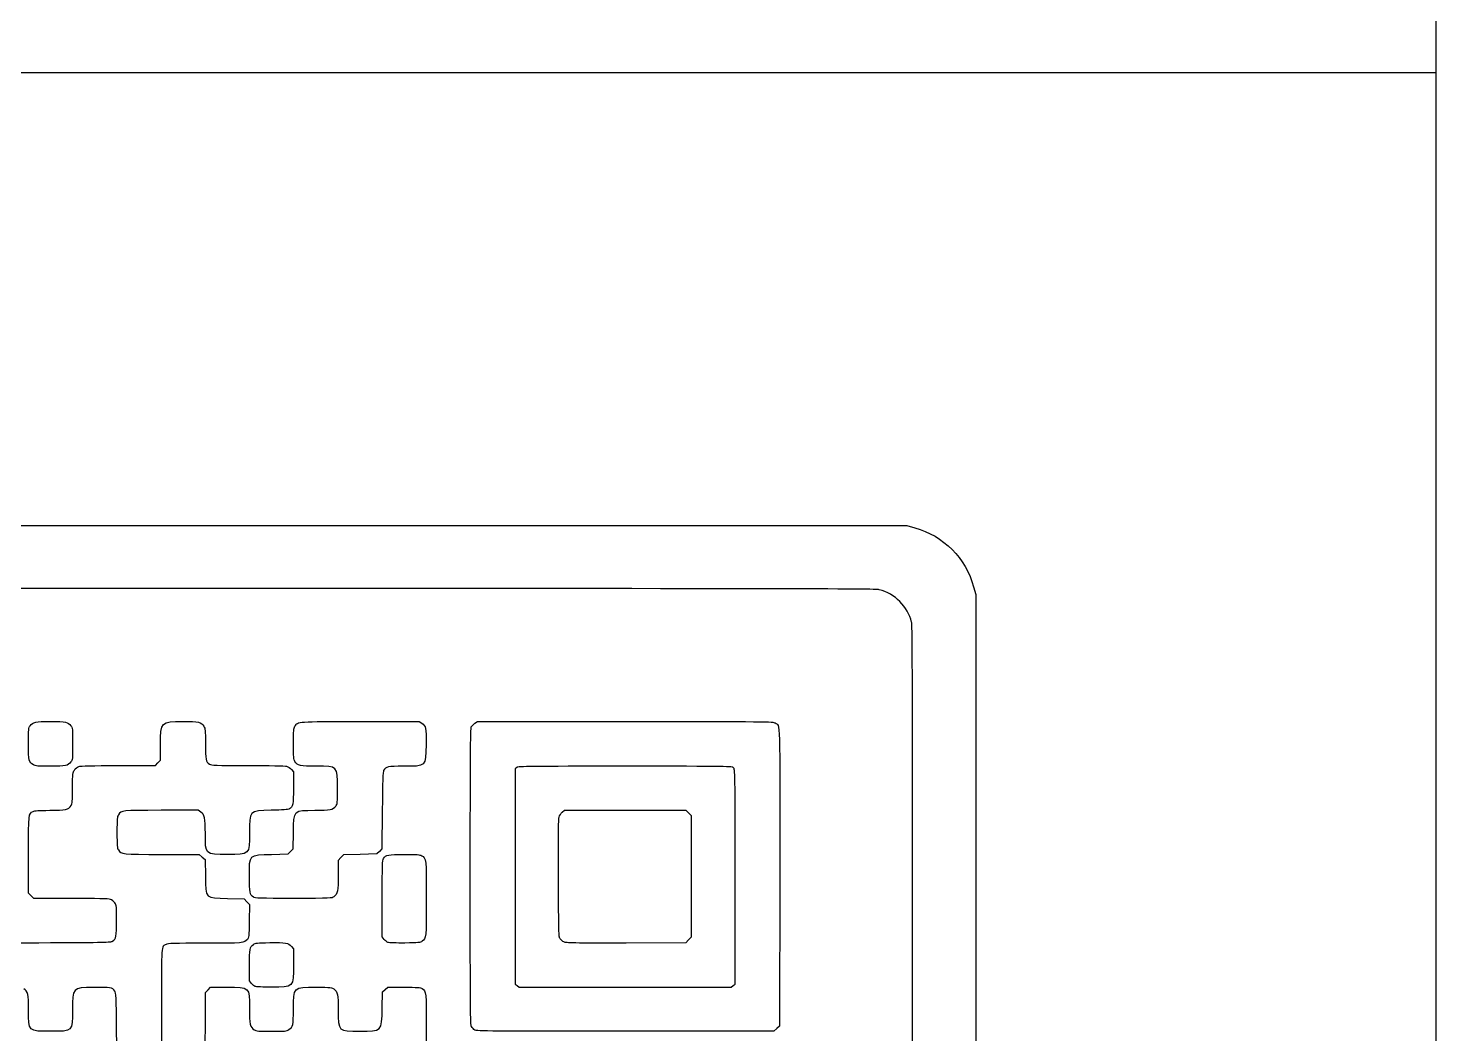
# Model space of a CAD drawing. Extents: x -1 to 1702, y -1 to 1135.
# Drawn here: x 1483.6 to 1702.3, y 701.3 to 857.5 of the extents above; entities that cross this region are included whole.
import ezdxf

# ---------------------------------------------------------------- set-up
doc = ezdxf.new("R2010")
doc.units = 0
doc.layers.get('0').update_dxf_attribs({"linetype": 'CONTINUOUS'})

msp = doc.modelspace()

# ---------------------------------------------------------------- linework, layer by layer
at = {"color": 7}
for points in [[(-1.300459, 1135.300309), (1702.300343, 1135.300309), (1702.300343, -1.300509), (-1.300459, -1.300509)], [(-1.300459, 850.558845), (1702.300343, 850.558845), (1702.300343, -1.300506), (-1.300459, -1.300506)], [(1484.383533, 743.047942)], [(1518.565532, 722.485058)], [(1539.469756, 715.450455)], [(1566.815355, 715.5315)]]:
    msp.add_lwpolyline(points, close=True, dxfattribs=at)
for points in [[(1500.839507, 780.197929), (1620.119504, 780.197929), (1621.319504, 779.863924)], [(1630.480454, 770.672196), (1630.799504, 769.517924), (1630.834004, 619.217936)], [(1535.197906, 749.777767), (1544.304031, 749.777767), (1544.710006, 749.504167)], [(1552.969006, 749.504167), (1553.374981, 749.777767), (1576.30728, 749.777287)], [(1497.581507, 742.930972), (1503.323507, 742.937722), (1503.731507, 743.345722), (1504.139507, 743.753722), (1504.139507, 746.137597)], [(1524.471782, 742.32501), (1524.779507, 741.95931), (1524.779507, 739.502557)], [(1559.486206, 742.630965), (1559.219506, 742.444162), (1559.219506, 725.719673), (1559.219506, 708.995191), (1559.535706, 708.746483), (1559.851906, 708.497768), (1576.319505, 708.497768), (1592.78718, 708.497768), (1593.103305, 708.746483)], [(1510.391732, 735.703567), (1509.984032, 735.977722), (1504.235807, 735.977722)], [(1538.579506, 735.949965), (1538.519506, 729.982155), (1538.127556, 729.589965), (1537.735681, 729.197768), (1535.148106, 729.137768), (1532.560531, 729.077768), (1532.149981, 728.62953), (1531.739506, 728.181293), (1531.739506, 725.895675)], [(1566.550905, 735.668925), (1566.917955, 735.977767), (1576.34073, 735.977767), (1585.763505, 735.977767), (1586.171505, 735.569767), (1586.579505, 735.161767), (1586.579505, 725.728005), (1586.579505, 716.294243), (1586.16873, 715.846005), (1585.75803, 715.397768), (1576.47873, 715.369343)], [(1521.387482, 729.137768), (1523.935532, 729.197768), (1524.327482, 729.58977), (1524.719507, 729.981773), (1524.779507, 732.52977)], [(1490.177508, 722.290995), (1484.435508, 722.297745), (1484.027508, 722.705745), (1483.619508, 723.113745), (1483.619508, 729.099045)], [(1504.369382, 729.137723), (1510.143032, 729.137723), (1510.591307, 728.727225), (1511.039507, 728.316728), (1511.099507, 725.757225)], [(1600.350404, 725.532705), (1600.319654, 702.479288), (1599.871454, 702.068513), (1599.423179, 701.657738), (1576.351455, 701.660738)], [(1593.103305, 708.746483), (1593.419505, 708.995191), (1593.419505, 725.666483)], [(1514.559032, 722.297723), (1517.118482, 722.237723), (1517.535557, 721.782315), (1517.952632, 721.326915), (1517.915882, 718.76463)], [(1538.899756, 715.93563), (1538.579506, 716.316188), (1538.579506, 722.2512)], [(1524.468932, 714.846398), (1524.777782, 714.479355), (1524.777782, 712.022603)], [(1518.259682, 709.095631), (1517.939507, 709.476181), (1517.939507, 711.896978)], [(1511.092532, 701.940203), (1511.100032, 707.682203), (1511.508032, 708.090203), (1511.916032, 708.498203), (1514.452307, 708.498203)], [(1518.827957, 708.614033), (1518.829682, 708.614033)], [(1538.580031, 705.238396), (1538.640031, 707.798588), (1539.031981, 708.148396), (1539.423856, 708.498203), (1541.946181, 708.498203)], [(1552.964431, 701.859586), (1552.964281, 701.859818)]]:
    msp.add_lwpolyline(points, dxfattribs=at)
for points in [[(1380.686811, 779.985874), (1381.518186, 780.187886), (1387.208811, 780.197929), (1500.839507, 780.197929)], [(1621.319504, 779.863924), (1625.825129, 778.609841), (1629.230654, 775.192866), (1630.480454, 770.672196)], [(1500.819932, 770.417924), (1416.869285, 770.417924), (1386.382311, 770.382224), (1385.915136, 770.283396)], [(1615.804004, 770.235336), (1615.166204, 770.398161), (1602.720479, 770.417924), (1500.819932, 770.417924)], [(1620.837479, 765.193792), (1620.220679, 767.643764), (1618.258979, 769.608576), (1615.804004, 770.235336)], [(1620.989504, 649.813795), (1621.016504, 752.048812), (1621.000004, 764.548109), (1620.837479, 765.193792)], [(1599.623654, 749.542597), (1600.444529, 749.042107), (1600.384604, 751.021454), (1600.350404, 725.532705)], [(1483.619508, 746.308297), (1483.619508, 748.638622), (1483.634508, 748.804289), (1483.870083, 749.103989)], [(1483.870083, 749.103989), (1484.355633, 749.721269), (1484.621433, 749.777774), (1487.039508, 749.777774)], [(1487.039508, 749.777774), (1489.457583, 749.777774), (1489.723383, 749.721299), (1490.208933, 749.103989)], [(1490.208933, 749.103989), (1490.444733, 748.804192), (1490.459508, 748.638765), (1490.459508, 746.297775)], [(1504.139507, 746.137597), (1504.139507, 749.745547), (1504.169507, 749.777249), (1507.593332, 749.777542)], [(1507.593332, 749.777542), (1510.065332, 749.777782), (1510.458032, 749.688382), (1510.856432, 749.034944)], [(1510.856432, 749.034944), (1511.077232, 748.672837), (1511.098682, 748.432995), (1511.099057, 746.321767)], [(1524.780407, 746.297767), (1524.780407, 748.433572), (1524.801407, 748.672432), (1525.022582, 749.034989)], [(1525.022582, 749.034989), (1525.489982, 749.801557), (1525.164107, 749.777767), (1535.197906, 749.777767)], [(1544.710006, 749.504167), (1545.397006, 749.041192), (1545.426481, 748.896532), (1545.391381, 746.160075)], [(1552.261306, 725.676285), (1552.261306, 743.802832), (1552.294306, 748.700182), (1552.413031, 748.934167)], [(1552.413031, 748.934167), (1552.495531, 749.097187), (1552.745731, 749.353687), (1552.969006, 749.504167)], [(1576.30728, 749.777287), (1598.840055, 749.776807), (1599.246179, 749.772787), (1599.623654, 749.542597)], [(1484.383533, 743.047942), (1483.638558, 743.502187), (1483.619508, 743.583547), (1483.619508, 746.308297)], [(1490.459508, 746.297775), (1490.459508, 743.956785), (1490.444508, 743.791365), (1490.208933, 743.49156)], [(1511.099057, 746.321767), (1511.099057, 743.820705), (1511.160557, 743.52114), (1511.749157, 743.135542)], [(1525.022582, 743.560552), (1524.801557, 743.92311), (1524.780407, 744.16197), (1524.780407, 746.297767)], [(1545.391381, 746.160075), (1545.347881, 742.757287), (1545.410881, 742.817767), (1541.877406, 742.817767)], [(1487.015508, 742.818225), (1485.006408, 742.818585), (1484.718333, 742.8438), (1484.383533, 743.047942)], [(1490.208933, 743.49156), (1489.722483, 742.873155), (1489.459683, 742.817737), (1487.015508, 742.818225)], [(1490.459058, 739.47), (1490.459508, 741.720577), (1490.471058, 741.83988), (1490.733633, 742.23)], [(1490.733633, 742.23), (1490.890308, 742.46298), (1491.186033, 742.69914), (1491.423633, 742.780972)], [(1491.423633, 742.780972), (1491.722058, 742.88376), (1493.460858, 742.926112), (1497.581507, 742.930972)], [(1511.749157, 743.135542), (1512.018707, 742.958932), (1512.652907, 742.937655), (1517.665307, 742.937055)], [(1517.665307, 742.937055), (1521.124457, 742.936695), (1523.449307, 742.889205), (1523.721782, 742.813545)], [(1523.721782, 742.813545), (1523.965082, 742.74597), (1524.302582, 742.526137), (1524.471782, 742.32501)], [(1528.321607, 742.817767), (1525.810832, 742.817767), (1525.422107, 742.905292), (1525.022582, 743.560552)], [(1531.619506, 739.418175), (1531.619506, 742.893847), (1531.693006, 742.817767), (1528.321607, 742.817767)], [(1538.793031, 742.18653), (1538.676331, 741.98223), (1538.625106, 740.486475), (1538.579506, 735.949965)], [(1541.877406, 742.817767), (1539.485581, 742.817767), (1539.109756, 742.74087), (1538.793031, 742.18653)], [(1576.346205, 742.817767), (1561.522156, 742.817767), (1559.724481, 742.797817), (1559.486206, 742.630965)], [(1593.179505, 742.577767), (1592.94183, 742.815457), (1592.77953, 742.817767), (1576.346205, 742.817767)], [(1593.419505, 725.666483), (1593.419505, 742.17777), (1593.419505, 742.34007), (1593.179505, 742.577767)], [(1490.216433, 736.720522), (1490.437533, 737.083192), (1490.458683, 737.322367), (1490.459058, 739.47)], [(1524.779507, 739.502557), (1524.779507, 736.86726), (1524.712007, 736.51341), (1524.148232, 736.191285)], [(1531.359331, 736.63941), (1531.606906, 736.954125), (1531.619506, 737.088645), (1531.619506, 739.418175)], [(1483.619508, 729.099045), (1483.619508, 735.662595), (1483.592508, 735.411435), (1484.340858, 735.798435)], [(1484.340858, 735.798435), (1484.611983, 735.938647), (1485.173808, 735.977745), (1486.917408, 735.977745)], [(1486.917408, 735.977745), (1489.428183, 735.977745), (1489.816908, 736.06527), (1490.216433, 736.720522)], [(1497.587357, 735.293857), (1497.382382, 734.99145), (1497.359507, 734.71692), (1497.359507, 732.557722)], [(1504.235807, 735.977722), (1497.975782, 735.977722), (1498.056482, 735.986047), (1497.587357, 735.293857)], [(1511.092757, 732.31443), (1511.085257, 734.893642), (1511.002532, 735.292927), (1510.391732, 735.703567)], [(1521.341732, 735.977722), (1517.868107, 735.895597), (1517.939507, 735.969997), (1517.939507, 732.435622)], [(1524.148232, 736.191285), (1523.963732, 736.08585), (1523.084132, 736.01892), (1521.341732, 735.977722)], [(1524.779507, 732.52977), (1524.863507, 736.09692), (1524.748757, 735.977767), (1528.089032, 735.977767)], [(1528.089032, 735.977767), (1530.513631, 735.977767), (1530.900481, 736.056037), (1531.359331, 736.63941)], [(1566.05538, 734.918925), (1566.12588, 735.161565), (1566.349005, 735.499065), (1566.550905, 735.668925)], [(1565.963205, 725.417768), (1565.938455, 731.606392), (1565.970705, 734.617582), (1566.05538, 734.918925)], [(1497.359507, 732.557722), (1497.359507, 730.44024), (1497.385007, 730.120095), (1497.576557, 729.838065)], [(1514.519507, 729.137723), (1511.022707, 729.137723), (1511.102357, 729.063848), (1511.092757, 732.31443)], [(1517.939507, 732.435622), (1517.939507, 729.082485), (1517.996507, 729.137723), (1514.519507, 729.137723)], [(1497.576557, 729.838065), (1498.051457, 729.13857), (1498.059632, 729.137723), (1504.369382, 729.137723)], [(1517.939507, 725.723295), (1517.939507, 729.177368), (1517.814557, 729.053633), (1521.387482, 729.137768)], [(1538.579506, 722.2512), (1538.579506, 727.562288), (1538.600506, 728.217953), (1538.777356, 728.488125)], [(1538.777356, 728.488125), (1539.164056, 729.078368), (1539.459181, 729.137768), (1542.005056, 729.137768)], [(1542.005056, 729.137768), (1544.011681, 729.137768), (1544.414056, 729.107318), (1544.709031, 728.93304)], [(1544.709031, 728.93304), (1545.419731, 728.51325), (1545.419656, 728.513528), (1545.417781, 722.219633)], [(1511.099507, 725.757225), (1511.183132, 722.18901), (1510.990757, 722.38137), (1514.559032, 722.297723)], [(1518.565532, 722.485058), (1518.002282, 722.879588), (1517.939507, 723.204158), (1517.939507, 725.723295)], [(1531.739506, 725.895675), (1531.739506, 723.39885), (1531.664281, 723.019163), (1531.077856, 722.55792)], [(1552.454281, 702.385141), (1552.276381, 702.686191), (1552.259656, 704.707261), (1552.261306, 725.676285)], [(1566.215355, 716.039933), (1566.01308, 716.33775), (1565.997255, 716.928435), (1565.963205, 725.417768)], [(1496.335382, 722.140995), (1496.036957, 722.243783), (1494.298157, 722.286135), (1490.177508, 722.290995)], [(1497.025382, 721.590023), (1496.868707, 721.822995), (1496.572982, 722.059163), (1496.335382, 722.140995)], [(1524.790007, 722.297768), (1519.586057, 722.297768), (1518.799082, 722.321468), (1518.565532, 722.485058)], [(1531.077856, 722.55792), (1530.748681, 722.29899), (1530.719206, 722.297768), (1524.790007, 722.297768)], [(1545.417781, 722.219633), (1545.417781, 716.046915), (1545.425281, 716.126955), (1544.781106, 715.64934)], [(1497.299507, 718.854068), (1497.299507, 721.079978), (1497.287507, 721.200195), (1497.025382, 721.590023)], [(1496.654207, 715.658445), (1497.238532, 716.041305), (1497.299507, 716.343218), (1497.299507, 718.854068)], [(1517.915882, 718.76463), (1517.882132, 716.400998), (1517.860382, 716.18151), (1517.639282, 715.933478)], [(1476.943458, 714.68763), (1477.397658, 715.437615), (1476.816183, 715.39473), (1487.018058, 715.430625)], [(1487.018058, 715.430625), (1495.400207, 715.4601), (1496.387132, 715.483425), (1496.654207, 715.658445)], [(1504.980632, 715.158413), (1504.216532, 714.763298), (1504.259282, 715.351763), (1504.259282, 705.225068)], [(1510.977182, 715.337723), (1506.199457, 715.337723), (1505.273882, 715.310048), (1504.980632, 715.158413)], [(1517.639282, 715.933478), (1517.116307, 715.347548), (1517.006507, 715.337723), (1510.977182, 715.337723)], [(1518.576107, 715.146203), (1518.885257, 715.376033), (1519.102982, 715.401135), (1521.096107, 715.436685)], [(1521.096107, 715.436685), (1523.539982, 715.48026), (1524.003857, 715.39911), (1524.468932, 714.846398)], [(1539.469756, 715.450455), (1539.332356, 715.50798), (1539.075856, 715.726328), (1538.899756, 715.93563)], [(1542.081106, 715.371803), (1540.782256, 715.357553), (1539.607081, 715.392953), (1539.469756, 715.450455)], [(1544.781106, 715.64934), (1544.467606, 715.416293), (1544.268781, 715.395855), (1542.081106, 715.371803)], [(1566.815355, 715.531478), (1566.60408, 715.63632), (1566.33408, 715.865123), (1566.215355, 716.039933)], [(1576.47873, 715.369343), (1568.204805, 715.343993), (1567.15788, 715.361543), (1566.815355, 715.5315)], [(1517.939507, 711.896978), (1517.939507, 714.50406), (1517.980757, 714.703358), (1518.576107, 715.146203)], [(1524.777782, 712.022603), (1524.777782, 708.432436), (1524.837782, 708.493613), (1521.339632, 708.505381)], [(1518.829682, 708.614033), (1518.692357, 708.669608), (1518.435857, 708.886328), (1518.259682, 709.095631)], [(1483.619508, 704.955668), (1483.619508, 707.466481), (1483.531983, 707.855191), (1482.876708, 708.254693)], [(1493.729657, 708.474931), (1490.410008, 708.423631), (1490.459508, 708.477181), (1490.459508, 704.955668)], [(1497.023657, 707.915633), (1496.653532, 708.460651), (1496.332682, 708.515138), (1493.729657, 708.474931)], [(1497.299507, 701.657768), (1497.244007, 707.119628), (1497.222107, 707.623358), (1497.023657, 707.915633)], [(1514.452307, 708.498203), (1518.029882, 708.498203), (1517.940032, 708.583141), (1517.940032, 705.200311)], [(1521.339632, 708.505381), (1520.095607, 708.509881), (1518.965357, 708.558481), (1518.827957, 708.614033)], [(1524.778307, 705.052066), (1524.778307, 708.568666), (1524.709307, 708.498203), (1528.297907, 708.498203)], [(1528.297907, 708.498203), (1530.629206, 708.498203), (1530.763681, 708.485603), (1531.078456, 708.238058)], [(1531.078456, 708.238058), (1531.662556, 707.778563), (1531.740031, 707.393528), (1531.740031, 704.950576)], [(1541.946181, 708.498203), (1544.087131, 708.498203), (1544.514181, 708.468278), (1544.770456, 708.300383)], [(1544.770456, 708.300383), (1545.422956, 707.872831), (1545.420031, 707.902276), (1545.420031, 701.658211)], [(1487.039508, 701.657768), (1483.562208, 701.657768), (1483.619508, 701.602568), (1483.619508, 704.955668)], [(1490.459508, 704.955668), (1490.459508, 701.602531), (1490.516508, 701.657768), (1487.039508, 701.657768)], [(1504.259282, 705.225068), (1504.259282, 695.188501), (1504.287782, 695.620884), (1503.585482, 695.068321)], [(1517.940032, 705.200311), (1517.940032, 702.689506), (1518.027557, 702.300781), (1518.682832, 701.901286)], [(1524.070532, 701.931811), (1524.733232, 702.378406), (1524.776357, 702.568321), (1524.778307, 705.052066)], [(1531.740031, 704.950576), (1531.740031, 701.650778), (1531.732531, 701.658211), (1535.100031, 701.658211)], [(1535.100031, 701.658211), (1538.539156, 701.658211), (1538.495056, 701.612836), (1538.580031, 705.238396)], [(1552.964281, 701.859818), (1552.790881, 701.967428), (1552.561381, 702.203821), (1552.454281, 702.385141)], [(1497.599507, 695.395516), (1497.369107, 695.704884), (1497.357107, 695.955264), (1497.299507, 701.657768)], [(1510.942532, 695.782359), (1511.045282, 696.080783), (1511.087657, 697.819583), (1511.092532, 701.940203)], [(1518.682832, 701.901286), (1519.044557, 701.680748), (1519.284857, 701.659066), (1521.372332, 701.658661)], [(1521.372332, 701.658661), (1523.560082, 701.658181), (1523.683082, 701.670661), (1524.070532, 701.931811)], [(1545.420031, 701.658211), (1545.420031, 695.437119), (1545.412531, 695.389861), (1544.788831, 695.031766)], [(1576.351455, 701.660738), (1555.234906, 701.663738), (1553.252956, 701.680538), (1552.964431, 701.859586)]]:
    msp.add_open_spline(points, degree=3, dxfattribs=at)

doc.saveas('drawing.dxf')
